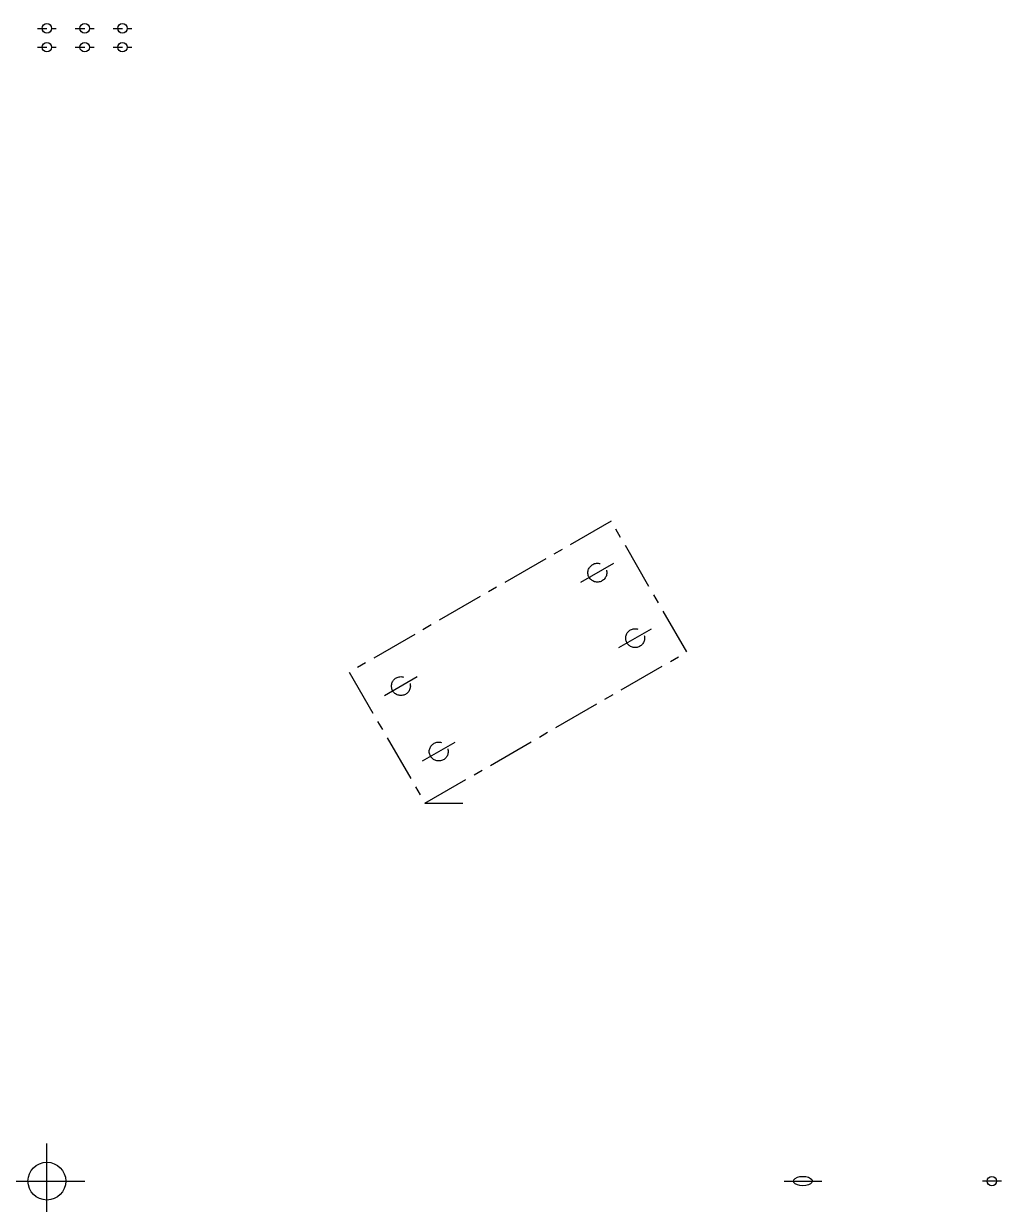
# Model space of a CAD drawing. Header units: inches. Extents: x -0.6 to 25.2, y -0.6 to 30.6.
import ezdxf

# ---------------------------------------------------------------- set-up
doc = ezdxf.new("R2010")
doc.units = ezdxf.units.IN
doc.header["$MEASUREMENT"] = 0
doc.header["$PDMODE"] = 34
doc.header["$PDSIZE"] = -3
doc.linetypes.add('CENTER', pattern=[2, 1.25, -0.25, 0.25, -0.25])
doc.linetypes.add('HIDDEN', pattern=[0.375, 0.25, -0.125])
for name, color, linetype in [('0_2', 7, 'Continuous'), ('BLOCKLINES', 7, 'Continuous'), ('DATUM', 7, 'Continuous'), ('PARTS', 7, 'Continuous')]:
    doc.layers.add(name, color=color, linetype=linetype)

msp = doc.modelspace()

# ---------------------------------------------------------------- linework, layer by layer
at = {"layer": '0_2'}
for centre in [(0, 30.5), (1, 30.5), (2, 30.5), (0, 30), (1, 30), (2, 30), (25, 0)]:
    msp.add_circle(centre, 0.125, dxfattribs=at)
msp.add_open_spline([(20.25, 0), (20.25, 0.054), (20.18, 0.102), (20.077, 0.119), (19.974, 0.136), (19.861, 0.117), (19.798, 0.073), (19.734, 0.03), (19.734, -0.03), (19.798, -0.073), (19.861, -0.117), (19.974, -0.136), (20.077, -0.119), (20.18, -0.102), (20.25, -0.054), (20.25, 0)], degree=3, knots=[0, 0, 0, 0, 1, 1, 1, 2, 2, 2, 3, 3, 3, 4, 4, 4, 5, 5, 5, 5], dxfattribs=at)
at = {"layer": 'BLOCKLINES', "linetype": 'HIDDEN'}
for p, q in [((-0.25, 30.5), (0.25, 30.5)), ((0.75, 30.5), (1.25, 30.5)), ((1.75, 30.5), (2.25, 30.5)), ((-0.25, 30), (0.25, 30)), ((0.75, 30), (1.25, 30)), ((1.75, 30), (2.25, 30))]:
    msp.add_line(p, q, dxfattribs=at)
at = {"layer": 'BLOCKLINES', "linetype": 'CENTER'}
for p, q in [((14.129, 15.848), (14.995, 16.348)), ((15.129, 14.116), (15.995, 14.616)), ((8.933, 12.848), (9.799, 13.348)), ((9.933, 11.116), (10.799, 11.616))]:
    msp.add_line(p, q, dxfattribs=at)
at = {"layer": 'BLOCKLINES'}
for p, q in [((19.5, 0), (20.5, 0)), ((25.25, 0), (24.75, 0))]:
    msp.add_line(p, q, dxfattribs=at)
at = {"layer": 'DATUM'}
for p, q in [((0, -0.615), (0, 0.615)), ((-0.615, 0), (0.615, 0))]:
    msp.add_line(p, q, dxfattribs=at)
msp.add_point((0, 0), dxfattribs=at)
at = {"layer": 'PARTS', "linetype": 'CENTER'}
msp.add_line((10, 10), (11, 10), dxfattribs=at)
msp.add_lwpolyline([(10, 10), (16.928, 14), (14.928, 17.464), (8, 13.464)], close=True, dxfattribs=at)
for centre in [(14.562, 16.098), (15.562, 14.366), (9.366, 13.098), (10.366, 11.366)]:
    msp.add_circle(centre, 0.25, dxfattribs=at)

doc.saveas('drawing.dxf')
